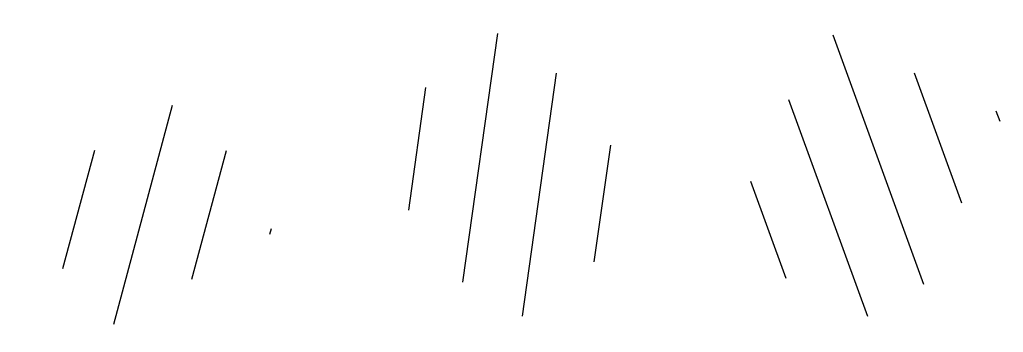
# Model space of a CAD drawing. Header units: millimetres. Extents: x 12 to 110.1, y 30 to 61.2.
import ezdxf

# ---------------------------------------------------------------- set-up
doc = ezdxf.new("R2010")
doc.units = ezdxf.units.MM

# ---------------------------------------------------------------- blocks, each defined once
blk = doc.blocks.new('HATCHED', base_point=(2, 3))
h = blk.add_hatch()
h.set_pattern_fill('ANSI31', style=0)
h.paths.add_polyline_path([(2, 3), (12, 3), (12, 11), (2, 11)])

msp = doc.modelspace()

# ---------------------------------------------------------------- block references
for p, xscale, yscale, rotation in [((60, 30), 2, 3, 37), ((100, 30), -2, 3, -25), ((20, 30), 2, 2, 30)]:
    msp.add_blockref('HATCHED', p, dxfattribs=dict(xscale=xscale, yscale=yscale, rotation=rotation))

doc.saveas('drawing.dxf')
